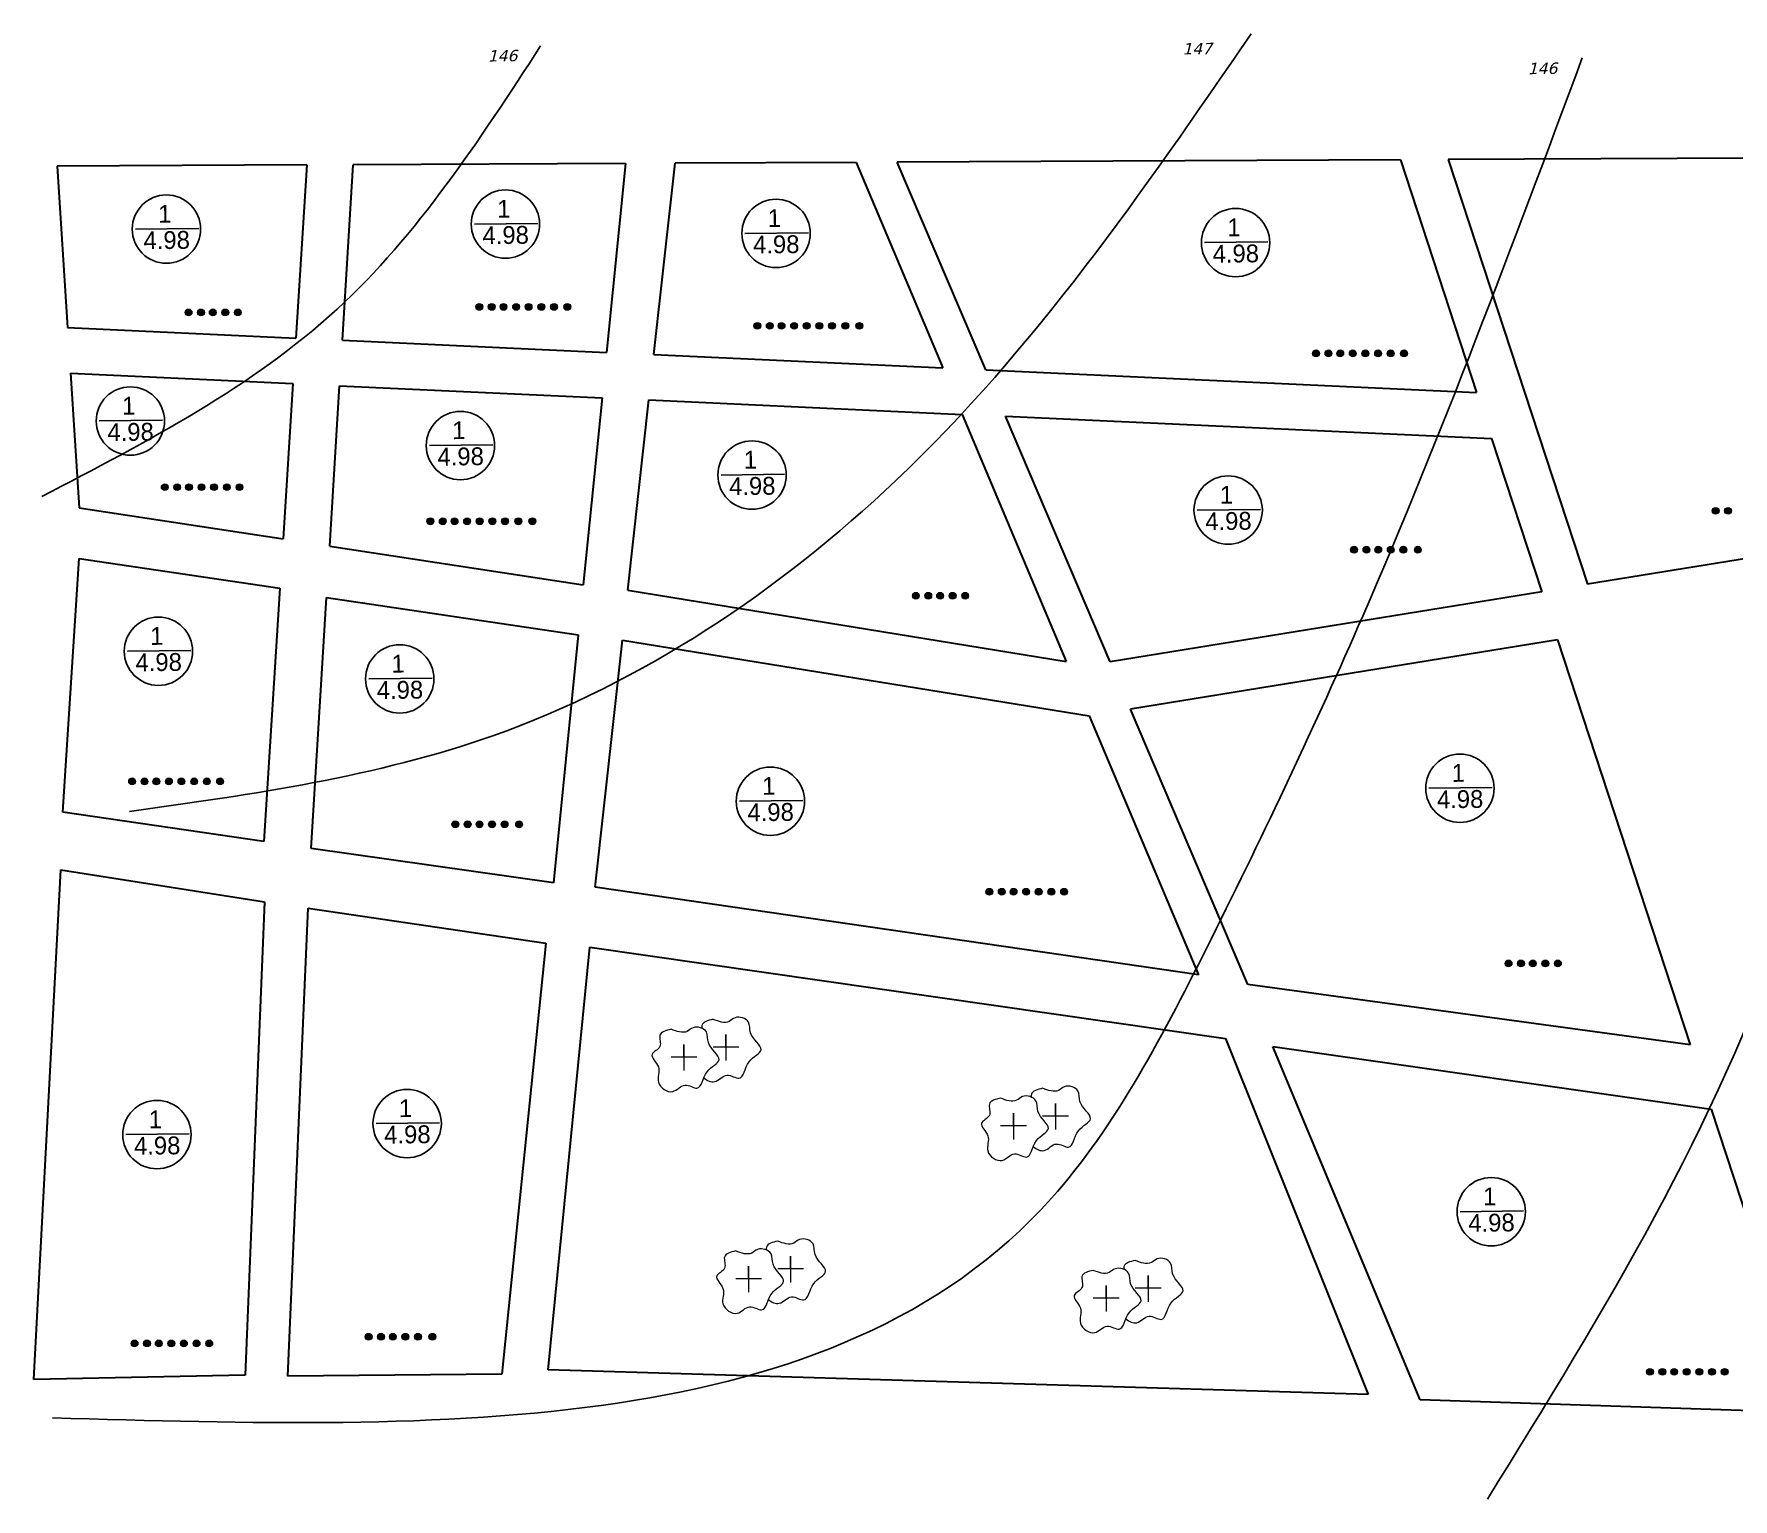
# Model space of a CAD drawing. Header units: millimetres. Extents: x -710977 to 10671, y -929782 to 89628.
# Drawn here: x 1977.406 to 1980.761, y 870.871 to 873.764 of the extents above; entities that cross this region are included whole.
import ezdxf

# ---------------------------------------------------------------- set-up
doc = ezdxf.new("R2010")
doc.units = ezdxf.units.MM
doc.header["$LTSCALE"] = 0.4
doc.layers.add('Площади', color=7, linetype='Continuous')
doc.layers.add('Тонкая', color=82, linetype='Continuous', lineweight=20)
doc.styles.add('style1', font='verdana.ttf', dxfattribs={"oblique": 15})

msp = doc.modelspace()

# ---------------------------------------------------------------- hatches: boundary and pattern name
at = {"layer": 'Тонкая', "ltscale": 10}
for points in [[(1977.718, 873.2142, 1), (1977.7046, 873.2142, 1)], [(1977.7425, 873.2142, 1), (1977.729, 873.2142, 1)], [(1977.7658, 873.2142, 1), (1977.7524, 873.2142, 1)], [(1977.7906, 873.2142, 1), (1977.7772, 873.2142, 1)], [(1977.8154, 873.2142, 1), (1977.802, 873.2142, 1)], [(1978.2922, 873.2251, 1), (1978.2787, 873.2251, 1)], [(1978.3167, 873.2251, 1), (1978.3032, 873.2251, 1)], [(1978.34, 873.2251, 1), (1978.3266, 873.2251, 1)], [(1978.3648, 873.2251, 1), (1978.3514, 873.2251, 1)], [(1978.3896, 873.2251, 1), (1978.3761, 873.2251, 1)], [(1978.4147, 873.2251, 1), (1978.4013, 873.2251, 1)], [(1978.4397, 873.2251, 1), (1978.4263, 873.2251, 1)], [(1978.466, 873.2251, 1), (1978.4525, 873.2251, 1)], [(1978.8412, 873.1878, 1), (1978.8278, 873.1878, 1)], [(1978.8657, 873.1878, 1), (1978.8523, 873.1878, 1)], [(1978.889, 873.1878, 1), (1978.8756, 873.1878, 1)], [(1978.9138, 873.1878, 1), (1978.9004, 873.1878, 1)], [(1978.9386, 873.1878, 1), (1978.9252, 873.1878, 1)], [(1978.9637, 873.1878, 1), (1978.9503, 873.1878, 1)], [(1978.9887, 873.1878, 1), (1978.9753, 873.1878, 1)], [(1979.015, 873.1878, 1), (1979.0016, 873.1878, 1)], [(1979.0426, 873.1878, 1), (1979.0292, 873.1878, 1)], [(1979.9444, 873.1334, 1), (1979.931, 873.1334, 1)], [(1979.9689, 873.1334, 1), (1979.9555, 873.1334, 1)], [(1979.9923, 873.1334, 1), (1979.9788, 873.1334, 1)], [(1980.017, 873.1334, 1), (1980.0036, 873.1334, 1)], [(1980.0418, 873.1334, 1), (1980.0284, 873.1334, 1)], [(1980.0669, 873.1334, 1), (1980.0535, 873.1334, 1)], [(1980.092, 873.1334, 1), (1980.0785, 873.1334, 1)], [(1980.1182, 873.1334, 1), (1980.1048, 873.1334, 1)], [(1977.6711, 872.8692, 1), (1977.6576, 872.8692, 1)], [(1977.6955, 872.8692, 1), (1977.6821, 872.8692, 1)], [(1977.7189, 872.8692, 1), (1977.7055, 872.8692, 1)], [(1977.7437, 872.8692, 1), (1977.7302, 872.8692, 1)], [(1977.7684, 872.8692, 1), (1977.755, 872.8692, 1)], [(1977.7936, 872.8692, 1), (1977.7801, 872.8692, 1)], [(1977.8186, 872.8692, 1), (1977.8052, 872.8692, 1)], [(1978.1955, 872.8018, 1), (1978.1821, 872.8018, 1)], [(1978.22, 872.8018, 1), (1978.2066, 872.8018, 1)], [(1978.2433, 872.8018, 1), (1978.2299, 872.8018, 1)], [(1978.2681, 872.8018, 1), (1978.2547, 872.8018, 1)], [(1978.2929, 872.8018, 1), (1978.2795, 872.8018, 1)], [(1978.318, 872.8018, 1), (1978.3046, 872.8018, 1)], [(1978.343, 872.8018, 1), (1978.3296, 872.8018, 1)], [(1978.3693, 872.8018, 1), (1978.3559, 872.8018, 1)], [(1978.3969, 872.8018, 1), (1978.3835, 872.8018, 1)], [(1980.7336, 872.8224, 1), (1980.7201, 872.8224, 1)], [(1980.758, 872.8224, 1), (1980.7446, 872.8224, 1)], [(1980.0194, 872.7457, 1), (1980.006, 872.7457, 1)], [(1980.0439, 872.7457, 1), (1980.0305, 872.7457, 1)], [(1980.0672, 872.7457, 1), (1980.0538, 872.7457, 1)], [(1980.092, 872.7457, 1), (1980.0786, 872.7457, 1)], [(1980.1168, 872.7457, 1), (1980.1034, 872.7457, 1)], [(1980.1454, 872.7457, 1), (1980.1319, 872.7457, 1)], [(1979.1542, 872.6547, 1), (1979.1408, 872.6547, 1)], [(1979.1787, 872.6547, 1), (1979.1653, 872.6547, 1)], [(1979.2021, 872.6547, 1), (1979.1886, 872.6547, 1)], [(1979.2268, 872.6547, 1), (1979.2134, 872.6547, 1)], [(1979.2516, 872.6547, 1), (1979.2382, 872.6547, 1)], [(1977.6066, 872.2882, 1), (1977.5932, 872.2882, 1)], [(1977.6311, 872.2882, 1), (1977.6176, 872.2882, 1)], [(1977.6544, 872.2882, 1), (1977.641, 872.2882, 1)], [(1977.6792, 872.2882, 1), (1977.6658, 872.2882, 1)], [(1977.704, 872.2882, 1), (1977.6905, 872.2882, 1)], [(1977.7291, 872.2882, 1), (1977.7157, 872.2882, 1)], [(1977.7541, 872.2882, 1), (1977.7407, 872.2882, 1)], [(1977.7804, 872.2882, 1), (1977.7669, 872.2882, 1)], [(1978.2447, 872.2034, 1), (1978.2313, 872.2034, 1)], [(1978.2692, 872.2034, 1), (1978.2558, 872.2034, 1)], [(1978.2926, 872.2034, 1), (1978.2791, 872.2034, 1)], [(1978.3173, 872.2034, 1), (1978.3039, 872.2034, 1)], [(1978.3421, 872.2034, 1), (1978.3287, 872.2034, 1)], [(1978.3707, 872.2034, 1), (1978.3573, 872.2034, 1)], [(1979.2993, 872.0703, 1), (1979.2859, 872.0703, 1)], [(1979.3238, 872.0703, 1), (1979.3104, 872.0703, 1)], [(1979.3472, 872.0703, 1), (1979.3337, 872.0703, 1)], [(1979.372, 872.0703, 1), (1979.3585, 872.0703, 1)], [(1979.3967, 872.0703, 1), (1979.3833, 872.0703, 1)], [(1979.4219, 872.0703, 1), (1979.4084, 872.0703, 1)], [(1979.4469, 872.0703, 1), (1979.4334, 872.0703, 1)], [(1980.3246, 871.9287, 1), (1980.3112, 871.9287, 1)], [(1980.3491, 871.9287, 1), (1980.3357, 871.9287, 1)], [(1980.3725, 871.9287, 1), (1980.359, 871.9287, 1)], [(1980.3972, 871.9287, 1), (1980.3838, 871.9287, 1)], [(1980.422, 871.9287, 1), (1980.4086, 871.9287, 1)], [(1978.0736, 871.1915, 1), (1978.0601, 871.1915, 1)], [(1978.0981, 871.1915, 1), (1978.0846, 871.1915, 1)], [(1978.1214, 871.1915, 1), (1978.108, 871.1915, 1)], [(1978.1462, 871.1915, 1), (1978.1328, 871.1915, 1)], [(1978.171, 871.1915, 1), (1978.1575, 871.1915, 1)], [(1978.1995, 871.1915, 1), (1978.1861, 871.1915, 1)], [(1977.6114, 871.1783, 1), (1977.598, 871.1783, 1)], [(1977.6359, 871.1783, 1), (1977.6224, 871.1783, 1)], [(1977.6592, 871.1783, 1), (1977.6458, 871.1783, 1)], [(1977.684, 871.1783, 1), (1977.6706, 871.1783, 1)], [(1977.7088, 871.1783, 1), (1977.6954, 871.1783, 1)], [(1977.7339, 871.1783, 1), (1977.7205, 871.1783, 1)], [(1977.7589, 871.1783, 1), (1977.7455, 871.1783, 1)], [(1980.6038, 871.1223, 1), (1980.5904, 871.1223, 1)], [(1980.6283, 871.1223, 1), (1980.6149, 871.1223, 1)], [(1980.6517, 871.1223, 1), (1980.6382, 871.1223, 1)], [(1980.6764, 871.1223, 1), (1980.663, 871.1223, 1)], [(1980.7012, 871.1223, 1), (1980.6878, 871.1223, 1)], [(1980.7263, 871.1223, 1), (1980.7129, 871.1223, 1)], [(1980.7514, 871.1223, 1), (1980.7379, 871.1223, 1)]]:
    msp.add_hatch(color=0, dxfattribs=at).paths.add_polyline_path(points)

# ---------------------------------------------------------------- linework, layer by layer
at = {"color": 0, "lineweight": 30}
for p, q in [((1979.0298, 873.5106), (1978.672, 873.5089)), ((1979.0298, 873.5106), (1979.2006, 873.1048)), ((1980.1042, 873.5156), (1979.1106, 873.5109)), ((1979.2854, 873.1009), (1979.1106, 873.5109)), ((1980.1042, 873.5156), (1980.2545, 873.0563)), ((1980.8014, 873.5189), (1980.1983, 873.516)), ((1980.1983, 873.516), (1980.474, 872.6774)), ((1977.9449, 873.5055), (1977.4518, 873.5031)), ((1977.4518, 873.5031), (1977.4723, 873.1843)), ((1977.9449, 873.5055), (1977.9231, 873.1636)), ((1978.0151, 873.1594), (1978.0364, 873.5059)), ((1978.5744, 873.5084), (1978.0364, 873.5059)), ((1978.5744, 873.5084), (1978.5369, 873.1354)), ((1978.6302, 873.1311), (1978.672, 873.5089)), ((1977.4723, 873.1843), (1977.9231, 873.1636)), ((1978.0151, 873.1594), (1978.5369, 873.1354)), ((1978.6302, 873.1311), (1979.2006, 873.1048)), ((1977.4781, 873.0941), (1977.4953, 872.8286)), ((1977.4781, 873.0941), (1977.9174, 873.0739)), ((1977.9174, 873.0739), (1977.8979, 872.7669)), ((1979.2854, 873.1009), (1980.2545, 873.0563)), ((1977.9901, 872.7528), (1978.0096, 873.0696)), ((1978.0096, 873.0696), (1978.5279, 873.0458)), ((1978.5279, 873.0458), (1978.4908, 872.6761)), ((1978.5788, 872.6655), (1978.6203, 873.0415)), ((1978.6203, 873.0415), (1979.2392, 873.013)), ((1979.2392, 873.013), (1979.4446, 872.5252)), ((1979.5313, 872.5246), (1979.3246, 873.0091)), ((1979.3246, 873.0091), (1980.2844, 872.965)), ((1980.2844, 872.965), (1980.3834, 872.6627)), ((1977.4953, 872.8286), (1977.8979, 872.7669)), ((1977.9901, 872.7528), (1978.4908, 872.6761)), ((1981.0465, 872.7702), (1980.474, 872.6774)), ((1977.463, 872.2275), (1977.4953, 872.7286)), ((1977.4953, 872.7286), (1977.8917, 872.6699)), ((1977.8917, 872.6699), (1977.8599, 872.1698)), ((1977.9535, 872.1557), (1977.9839, 872.6512)), ((1977.9839, 872.6512), (1978.4809, 872.5776)), ((1978.5788, 872.6655), (1979.4446, 872.5252)), ((1980.3834, 872.6627), (1979.5313, 872.5246)), ((1978.4809, 872.5776), (1978.4318, 872.0879)), ((1978.5141, 872.0795), (1978.568, 872.5673)), ((1978.568, 872.5673), (1979.4898, 872.4179)), ((1980.4145, 872.5677), (1979.5712, 872.4311)), ((1980.4145, 872.5677), (1980.6763, 871.7681)), ((1979.4898, 872.4179), (1979.7054, 871.906)), ((1979.8031, 871.8873), (1979.5712, 872.4311)), ((1977.8599, 872.1698), (1977.463, 872.2275)), ((1978.4318, 872.0879), (1977.9535, 872.1557)), ((1977.4061, 871.1073), (1977.4593, 872.1136)), ((1977.4593, 872.1136), (1977.8613, 872.0501)), ((1979.7054, 871.906), (1978.5141, 872.0795)), ((1977.8613, 872.0501), (1977.8228, 871.1158)), ((1977.9071, 871.1135), (1977.9472, 872.0376)), ((1977.9472, 872.0376), (1978.4169, 871.9688)), ((1978.4169, 871.9688), (1978.3302, 871.1177)), ((1978.4215, 871.1265), (1978.5035, 871.9607)), ((1978.5035, 871.9607), (1979.7592, 871.7808)), ((1980.6763, 871.7681), (1979.8031, 871.8873)), ((1979.7592, 871.7808), (1980.0408, 871.0778)), ((1980.1435, 871.067), (1979.8527, 871.765)), ((1979.8527, 871.765), (1980.718, 871.6407)), ((1980.718, 871.6407), (1980.9142, 871.0414)), ((1977.8228, 871.1158), (1977.4061, 871.1073)), ((1978.3302, 871.1177), (1977.9071, 871.1135)), ((1980.0408, 871.0778), (1978.4215, 871.1265)), ((1980.9142, 871.0414), (1980.1435, 871.067))]:
    msp.add_line(p, q, dxfattribs=at)
at = {"color": 241, "lineweight": 25}
for p, q in [((1977.7315, 873.3801), (1977.6064, 873.3788)), ((1978.4009, 873.3901), (1978.2758, 873.3887)), ((1978.9352, 873.3717), (1978.8101, 873.3703)), ((1979.8426, 873.3535), (1979.7176, 873.3521)), ((1977.6602, 873.0013), (1977.5351, 872.9999)), ((1978.312, 872.9529), (1978.187, 872.9515)), ((1978.8878, 872.8946), (1978.7628, 872.8932)), ((1979.8281, 872.8254), (1979.703, 872.824)), ((1977.7158, 872.5467), (1977.5907, 872.5453)), ((1978.1922, 872.492), (1978.0671, 872.4906)), ((1980.2857, 872.2762), (1980.1606, 872.2748)), ((1978.9242, 872.2505), (1978.7991, 872.2492)), ((1978.2068, 871.6141), (1978.0817, 871.6127)), ((1977.7127, 871.5921), (1977.5876, 871.5907)), ((1980.3475, 871.4399), (1980.2225, 871.4385))]:
    msp.add_line(p, q, dxfattribs=at)
for centre in [(1977.6676, 873.3787), (1978.3371, 873.3886), (1978.8714, 873.3703), (1979.7788, 873.352), (1977.5964, 872.9998), (1978.2482, 872.9514), (1978.824, 872.8931), (1979.7642, 872.8239), (1977.6519, 872.5452), (1978.1283, 872.4905), (1980.2218, 872.2747), (1978.8603, 872.2491), (1978.143, 871.6126), (1977.6489, 871.5907), (1980.2837, 871.4385)]:
    msp.add_circle(centre, 0.0675, dxfattribs=at)
at = {"ltscale": 0.5}
for points in [[(1979.8093, 873.7641), (1979.1079, 872.8822), (1978.312, 872.3783), (1977.5948, 872.2287)], [(1977.4215, 872.8507), (1978.0046, 873.2208), (1978.4065, 873.7404)], [(1977.4427, 871.0314), (1979.4152, 871.4649), (1979.7305, 871.9767), (1980.0299, 872.6145), (1980.4634, 873.7168)], [(1981.0414, 873.7295), (1981.0303, 872.9983), (1980.864, 872.0123), (1980.2763, 870.8711)]]:
    msp.add_spline(points, degree=3, dxfattribs=at)
at = {"layer": 'Тонкая', "color": 6}
for p, q in [((1978.6895, 871.7445), (1978.6895, 871.7689)), ((1978.6895, 871.7689), (1978.6895, 871.7172)), ((1978.7725, 871.7884), (1978.7725, 871.7368)), ((1978.7725, 871.764), (1978.7725, 871.7884)), ((1979.3401, 871.6085), (1979.3401, 871.6329)), ((1979.3401, 871.6329), (1979.3401, 871.5812)), ((1979.4231, 871.6524), (1979.4231, 871.6008)), ((1979.4231, 871.628), (1979.4231, 871.6524)), ((1978.8171, 871.3067), (1978.8171, 871.3311)), ((1978.8171, 871.3311), (1978.8171, 871.2794)), ((1978.9, 871.3506), (1978.9, 871.299)), ((1978.9, 871.3262), (1978.9, 871.3506)), ((1979.6059, 871.3124), (1979.6059, 871.2607)), ((1979.6059, 871.288), (1979.6059, 871.3124)), ((1979.523, 871.2684), (1979.523, 871.2928)), ((1979.523, 871.2928), (1979.523, 871.2412))]:
    msp.add_line(p, q, dxfattribs=at)
at = {"layer": 'Тонкая', "color": 0, "ltscale": 10}
for centre in [(1977.7113, 873.2142), (1977.7358, 873.2142), (1977.7591, 873.2142), (1977.7839, 873.2142), (1977.8087, 873.2142), (1978.2855, 873.2251), (1978.3099, 873.2251), (1978.3333, 873.2251), (1978.3581, 873.2251), (1978.3828, 873.2251), (1978.408, 873.2251), (1978.433, 873.2251), (1978.4592, 873.2251), (1978.8345, 873.1878), (1978.859, 873.1878), (1978.8823, 873.1878), (1978.9071, 873.1878), (1978.9319, 873.1878), (1978.957, 873.1878), (1978.982, 873.1878), (1979.0083, 873.1878), (1979.0359, 873.1878), (1979.9377, 873.1334), (1979.9622, 873.1334), (1979.9855, 873.1334), (1980.0103, 873.1334), (1980.0351, 873.1334), (1980.0602, 873.1334), (1980.0852, 873.1334), (1980.1115, 873.1334), (1977.6643, 872.8692), (1977.6888, 872.8692), (1977.7122, 872.8692), (1977.7369, 872.8692), (1977.7617, 872.8692), (1977.7869, 872.8692), (1977.8119, 872.8692), (1978.1888, 872.8018), (1978.2133, 872.8018), (1978.2366, 872.8018), (1978.2614, 872.8018), (1978.2862, 872.8018), (1978.3113, 872.8018), (1978.3363, 872.8018), (1978.3626, 872.8018), (1978.3902, 872.8018), (1980.7268, 872.8224), (1980.7513, 872.8224), (1980.0127, 872.7457), (1980.0372, 872.7457), (1980.0605, 872.7457), (1980.0853, 872.7457), (1980.1101, 872.7457), (1980.1387, 872.7457), (1979.1475, 872.6547), (1979.172, 872.6547), (1979.1954, 872.6547), (1979.2201, 872.6547), (1979.2449, 872.6547), (1977.5999, 872.2882), (1977.6243, 872.2882), (1977.6477, 872.2882), (1977.6725, 872.2882), (1977.6973, 872.2882), (1977.7224, 872.2882), (1977.7474, 872.2882), (1977.7736, 872.2882), (1978.238, 872.2034), (1978.2625, 872.2034), (1978.2859, 872.2034), (1978.3106, 872.2034), (1978.3354, 872.2034), (1978.364, 872.2034), (1979.2926, 872.0703), (1979.3171, 872.0703), (1979.3405, 872.0703), (1979.3652, 872.0703), (1979.39, 872.0703), (1979.4151, 872.0703), (1979.4402, 872.0703), (1980.3179, 871.9287), (1980.3424, 871.9287), (1980.3657, 871.9287), (1980.3905, 871.9287), (1980.4153, 871.9287), (1978.0669, 871.1915), (1978.0913, 871.1915), (1978.1147, 871.1915), (1978.1395, 871.1915), (1978.1643, 871.1915), (1978.1928, 871.1915), (1977.6047, 871.1783), (1977.6292, 871.1783), (1977.6525, 871.1783), (1977.6773, 871.1783), (1977.7021, 871.1783), (1977.7272, 871.1783), (1977.7522, 871.1783), (1980.5971, 871.1223), (1980.6216, 871.1223), (1980.6449, 871.1223), (1980.6697, 871.1223), (1980.6945, 871.1223), (1980.7196, 871.1223), (1980.7446, 871.1223)]:
    msp.add_circle(centre, 0.00671, dxfattribs=at)
at = {"layer": 'Тонкая', "color": 6}
for points in [[(1978.6643, 871.7988), (1978.642, 871.7868), (1978.642, 871.7646), (1978.6267, 871.7493), (1978.639, 871.7244), (1978.639, 871.6944), (1978.6673, 871.6758), (1978.6917, 871.6886), (1978.7153, 871.6824), (1978.7352, 871.7149), (1978.7588, 871.7385), (1978.738, 871.7724), (1978.7339, 871.7934), (1978.7075, 871.8018), (1978.6958, 871.7946), (1978.6641, 871.7987)], [(1978.6642, 871.7445), (1978.7152, 871.7445)], [(1978.7471, 871.764), (1978.7982, 871.764)], [(1979.3149, 871.6628), (1979.2926, 871.6508), (1979.2926, 871.6286), (1979.2773, 871.6133), (1979.2896, 871.5884), (1979.2896, 871.5584), (1979.3179, 871.5398), (1979.3423, 871.5526), (1979.3659, 871.5464), (1979.3858, 871.5789), (1979.4094, 871.6025), (1979.3886, 871.6364), (1979.3845, 871.6574), (1979.3581, 871.6658), (1979.3464, 871.6585), (1979.3147, 871.6627)], [(1979.3148, 871.6085), (1979.3658, 871.6085)], [(1979.3977, 871.628), (1979.4488, 871.628)], [(1978.7918, 871.361), (1978.7696, 871.349), (1978.7696, 871.3268), (1978.7543, 871.3115), (1978.7666, 871.2866), (1978.7666, 871.2566), (1978.7948, 871.238), (1978.8193, 871.2508), (1978.8429, 871.2446), (1978.8628, 871.2771), (1978.8864, 871.3007), (1978.8656, 871.3346), (1978.8615, 871.3556), (1978.8351, 871.364), (1978.8233, 871.3568), (1978.7917, 871.3609)], [(1979.4977, 871.3227), (1979.4755, 871.3107), (1979.4755, 871.2885), (1979.4602, 871.2732), (1979.4725, 871.2483), (1979.4725, 871.2184), (1979.5007, 871.1998), (1979.5251, 871.2125), (1979.5487, 871.2064), (1979.5686, 871.2388), (1979.5923, 871.2625), (1979.5715, 871.2963), (1979.5673, 871.3173), (1979.5409, 871.3257), (1979.5292, 871.3185), (1979.4976, 871.3226)], [(1978.7917, 871.3067), (1978.8428, 871.3067)], [(1978.8747, 871.3262), (1978.9257, 871.3262)], [(1979.4976, 871.2684), (1979.5487, 871.2684)], [(1979.5806, 871.288), (1979.6316, 871.288)]]:
    msp.add_spline(points, degree=3, dxfattribs=at)
for points, knots in [([(1978.7472, 871.8184), (1978.737, 871.8158), (1978.7245, 871.8127), (1978.7246, 871.8028), (1978.7248, 871.8008)], [0, 0, 0, 0, 1.262402, 1.560192, 1.560192, 1.560192, 1.560192]), ([(1978.7288, 871.7031), (1978.7348, 871.6975), (1978.7539, 871.6892), (1978.7716, 871.7167), (1978.8071, 871.6903), (1978.8098, 871.7391), (1978.8579, 871.7571), (1978.8157, 871.7847), (1978.8224, 871.8173), (1978.7929, 871.8269), (1978.7747, 871.8077), (1978.7584, 871.8139), (1978.7471, 871.8182)], [6.944619, 6.944619, 6.944619, 6.944619, 8.03269, 9.411569, 10.630729, 12.536176, 14.205759, 16.193586, 17.263532, 18.649545, 19.337974, 20.933137, 20.933137, 20.933137, 20.933137]), ([(1979.3978, 871.6823), (1979.3876, 871.6798), (1979.3751, 871.6767), (1979.3752, 871.6668), (1979.3754, 871.6648)], [0, 0, 0, 0, 1.262402, 1.560192, 1.560192, 1.560192, 1.560192]), ([(1979.3794, 871.5671), (1979.3854, 871.5614), (1979.4045, 871.5532), (1979.4222, 871.5807), (1979.4577, 871.5543), (1979.4604, 871.6031), (1979.5085, 871.6211), (1979.4663, 871.6486), (1979.473, 871.6813), (1979.4435, 871.6909), (1979.4253, 871.6717), (1979.409, 871.6779), (1979.3977, 871.6822)], [6.944619, 6.944619, 6.944619, 6.944619, 8.03269, 9.411569, 10.630729, 12.536176, 14.205759, 16.193586, 17.263532, 18.649545, 19.337974, 20.933137, 20.933137, 20.933137, 20.933137]), ([(1978.8748, 871.3806), (1978.8646, 871.378), (1978.8521, 871.3749), (1978.8521, 871.365), (1978.8523, 871.363)], [0, 0, 0, 0, 1.262402, 1.560192, 1.560192, 1.560192, 1.560192]), ([(1978.8564, 871.2653), (1978.8623, 871.2597), (1978.8814, 871.2514), (1978.8992, 871.2789), (1978.9347, 871.2525), (1978.9374, 871.3013), (1978.9855, 871.3193), (1978.9432, 871.3468), (1978.95, 871.3795), (1978.9204, 871.3891), (1978.9022, 871.3699), (1978.886, 871.3761), (1978.8747, 871.3804)], [6.944619, 6.944619, 6.944619, 6.944619, 8.03269, 9.411569, 10.630729, 12.536176, 14.205759, 16.193586, 17.263532, 18.649545, 19.337974, 20.933137, 20.933137, 20.933137, 20.933137]), ([(1979.5807, 871.3423), (1979.5705, 871.3398), (1979.5579, 871.3366), (1979.558, 871.3268), (1979.5582, 871.3248)], [0, 0, 0, 0, 1.262402, 1.560192, 1.560192, 1.560192, 1.560192]), ([(1979.5623, 871.2271), (1979.5682, 871.2214), (1979.5873, 871.2132), (1979.6051, 871.2406), (1979.6406, 871.2143), (1979.6432, 871.263), (1979.6914, 871.2811), (1979.6491, 871.3086), (1979.6559, 871.3412), (1979.6263, 871.3508), (1979.6081, 871.3317), (1979.5919, 871.3379), (1979.5805, 871.3422)], [6.944619, 6.944619, 6.944619, 6.944619, 8.03269, 9.411569, 10.630729, 12.536176, 14.205759, 16.193586, 17.263532, 18.649545, 19.337974, 20.933137, 20.933137, 20.933137, 20.933137])]:
    msp.add_open_spline(points, degree=3, knots=knots, dxfattribs=at)

# ---------------------------------------------------------------- texts
at = {"color": 2, "ltscale": 0.5, "attachment_point": 1, "rotation": 0.6366}
for s, width, insert, char_height in [('1', 0.100299, (1977.6512, 873.4264), 0.0352), ('1', 0.100299, (1978.3206, 873.4363), 0.0352), ('1', 0.100299, (1978.8549, 873.4179), 0.0352), ('4.98', 0.170286, (1977.6222, 873.3742), 0.03518), ('4.98', 0.170286, (1978.2916, 873.3841), 0.03518), ('1', 0.100299, (1979.7623, 873.3997), 0.0352), ('4.98', 0.170286, (1978.8259, 873.3657), 0.03518), ('4.98', 0.170286, (1979.7333, 873.3475), 0.03518), ('1', 0.100299, (1977.5799, 873.0475), 0.0352), ('4.98', 0.170286, (1977.5509, 872.9953), 0.03518), ('1', 0.100299, (1978.2317, 872.9991), 0.0352), ('4.98', 0.170286, (1978.2027, 872.9469), 0.03518), ('1', 0.100299, (1978.8075, 872.9408), 0.0352), ('4.98', 0.170286, (1978.7785, 872.8886), 0.03518), ('1', 0.100299, (1979.7477, 872.8716), 0.0352), ('4.98', 0.170286, (1979.7188, 872.8194), 0.03518), ('1', 0.100299, (1977.6354, 872.5929), 0.0352), ('4.98', 0.170286, (1977.6064, 872.5407), 0.03518), ('1', 0.100299, (1978.1118, 872.5382), 0.0352), ('4.98', 0.170286, (1978.0828, 872.486), 0.03518), ('1', 0.100299, (1980.2053, 872.3224), 0.0352), ('1', 0.100299, (1978.8438, 872.2968), 0.0352), ('4.98', 0.170286, (1980.1763, 872.2702), 0.03518), ('4.98', 0.170286, (1978.8148, 872.2446), 0.03518), ('1', 0.100299, (1977.6324, 871.6383), 0.0352), ('1', 0.100299, (1978.1265, 871.6603), 0.0352), ('4.98', 0.170286, (1978.0975, 871.6081), 0.03518), ('4.98', 0.170286, (1977.6034, 871.5861), 0.03518), ('1', 0.100299, (1980.2672, 871.4861), 0.0352), ('4.98', 0.170286, (1980.2382, 871.4339), 0.03518)]:
    msp.add_mtext_dynamic_manual_height_columns(s, width=width, gutter_width=0.3518, heights=[0], dxfattribs=dict(at, insert=insert, char_height=char_height))
at = {"layer": 'Площади', "color": 0, "lineweight": 30, "style": 'style1', "oblique": 15}
for s, p in [('147', (1979.6738, 873.7235)), ('146', (1978.3021, 873.7096)), ('146', (1980.3557, 873.6846))]:
    msp.add_text(s, height=0.0224, rotation=0.7104, dxfattribs=at).set_placement(p)

doc.saveas('drawing.dxf')
